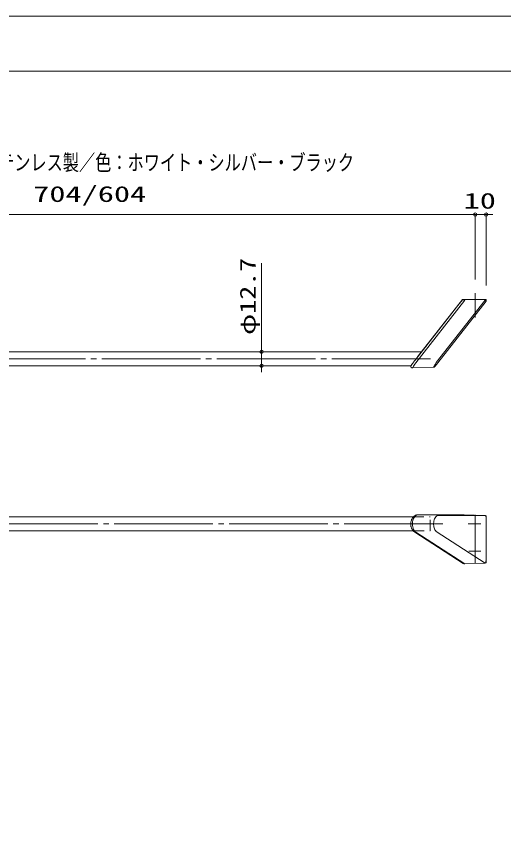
# Model space of a CAD drawing. Units: millimetres on the paper. Extents: x -305 to 305, y -152 to 152.
# Drawn here: x -25.7 to 63.3, y 0 to 148.5 of the extents above; entities that cross this region are included whole.
import ezdxf
from ezdxf.enums import TextEntityAlignment as Align

# ---------------------------------------------------------------- set-up
doc = ezdxf.new("R2010")
doc.units = ezdxf.units.MM
doc.linetypes.add('DASHED2', pattern=[3, 2, -1])
doc.linetypes.add('LONG_CHAIN', pattern=[21, 18, -1, 1, -1])
for name, color, linetype, lineweight in [('0-0_0', 7, 'Continuous', 9), ('0-1_VIEW0001', 7, 'Continuous', 9), ('0-3_図面枠', 3, 'Continuous', 9), ('0-4_DEFPOINTS', 7, 'Continuous', 9)]:
    doc.layers.add(name, color=color, linetype=linetype, lineweight=lineweight)
doc.styles.add('ＭＳ ゴシック', font='')
doc.styles.get('ＭＳ ゴシック').set_extended_font_data('MS Gothic')

# ---------------------------------------------------------------- blocks, each defined once
blk = doc.blocks.new('_ORIGIN')
at = {"layer": '0-0_0'}
blk.add_line((0, 0), (-1, 0), dxfattribs=at)
blk.add_circle((0, 0), 0.5, dxfattribs=at)

msp = doc.modelspace()

# ---------------------------------------------------------------- linework, layer by layer
at = {"layer": '0-1_VIEW0001'}
for p, q in [((57.515, 112.299), (-82.085, 112.299)), ((57.515, 112.299), (56.915, 112.299)), ((58.115, 112.299), (60.115, 112.299)), ((58.115, 100.469), (58.115, 112.299)), ((60.115, 99.323), (60.115, 112.299)), ((60.715, 112.299), (61.315, 112.299)), ((19.096, 87.253), (19.096, 103.457)), ((47.125, 85.712), (55.774, 96.783)), ((56.198, 96.683), (47.247, 85.226)), ((51.016, 85.288), (59.918, 96.683)), ((55.742, 96.706), (55.23, 96.05)), ((55.264, 96.05), (55.777, 96.707)), ((55.777, 96.707), (55.742, 96.706)), ((60.115, 96.783), (55.774, 96.783)), ((55.777, 96.707), (56.106, 96.713)), ((56.106, 96.713), (59.918, 96.779)), ((59.918, 96.779), (60.047, 96.782)), ((60.047, 96.782), (60.115, 96.783)), ((60.114, 96.522), (60.115, 96.525)), ((60.115, 96.783), (60.115, 96.716)), ((60.115, 96.716), (60.115, 96.525)), ((47.586, 86.302), (55.143, 95.975)), ((60.093, 96.464), (51.317, 85.23)), ((55.202, 96.05), (55.264, 96.05)), ((19.096, 87.853), (19.096, 88.453)), ((48.329, 87.253), (-72.9, 87.253)), ((19.096, 87.253), (19.096, 84.713)), ((-70.972, 84.713), (46.401, 84.713)), ((46.374, 84.673), (46.343, 84.626)), ((46.406, 84.719), (46.374, 84.673)), ((46.437, 84.766), (46.406, 84.719)), ((46.469, 84.812), (46.437, 84.766)), ((46.5, 84.858), (46.469, 84.812)), ((46.532, 84.904), (46.5, 84.858)), ((46.564, 84.95), (46.532, 84.904)), ((46.596, 84.996), (46.564, 84.95)), ((46.629, 85.042), (46.596, 84.996)), ((46.661, 85.088), (46.629, 85.042)), ((46.694, 85.133), (46.661, 85.088)), ((46.726, 85.179), (46.694, 85.133)), ((46.759, 85.224), (46.726, 85.179)), ((46.792, 85.27), (46.759, 85.224)), ((46.825, 85.315), (46.792, 85.27)), ((46.859, 85.36), (46.825, 85.315)), ((46.892, 85.405), (46.859, 85.36)), ((46.976, 84.808), (46.862, 84.63)), ((46.925, 85.45), (46.892, 85.405)), ((46.959, 85.495), (46.925, 85.45)), ((46.993, 85.539), (46.959, 85.495)), ((47.107, 85.01), (46.976, 84.808)), ((46.993, 85.539), (47.125, 85.712)), ((47.247, 85.226), (47.107, 85.01)), ((50.62, 84.614), (50.682, 84.718)), ((50.682, 84.718), (50.761, 84.854)), ((50.761, 84.854), (50.854, 85.012)), ((51.317, 85.23), (50.822, 84.597)), ((50.854, 85.012), (51.016, 85.288)), ((19.096, 84.113), (19.096, 83.513)), ((46.341, 84.626), (46.341, 84.598)), ((46.669, 84.334), (46.652, 84.307)), ((46.652, 84.307), (46.654, 84.309)), ((46.654, 84.305), (50.521, 84.44)), ((46.708, 84.394), (46.669, 84.334)), ((46.765, 84.481), (46.708, 84.394)), ((46.862, 84.63), (46.765, 84.481)), ((50.521, 84.444), (50.522, 84.446)), ((50.522, 84.446), (50.539, 84.476)), ((50.539, 84.476), (50.573, 84.533)), ((50.573, 84.533), (50.62, 84.614)), ((-71.384, 57.095), (46.813, 57.095)), ((46.407, 56.343), (46.453, 56.495)), ((46.453, 56.495), (46.511, 56.64)), ((46.511, 56.64), (46.581, 56.78)), ((46.581, 56.78), (46.664, 56.912)), ((46.664, 56.912), (46.756, 57.034)), ((46.723, 56.428), (46.782, 56.627)), ((46.756, 57.034), (46.861, 57.147)), ((46.782, 56.627), (46.858, 56.813)), ((46.858, 56.813), (46.956, 56.995)), ((46.861, 57.147), (46.976, 57.247)), ((46.956, 56.995), (47.069, 57.154)), ((46.976, 57.247), (47.1, 57.333)), ((47.069, 57.154), (47.215, 57.302)), ((47.1, 57.333), (47.233, 57.404)), ((47.215, 57.302), (47.374, 57.414)), ((47.233, 57.404), (47.372, 57.458)), ((47.372, 57.458), (47.515, 57.494)), ((47.374, 57.414), (47.55, 57.487)), ((47.515, 57.494), (47.661, 57.511)), ((47.55, 57.487), (47.734, 57.513)), ((47.661, 57.511), (47.715, 57.513)), ((47.715, 57.513), (47.725, 57.513)), ((47.724, 57.513), (56.085, 57.513)), ((47.734, 57.513), (47.724, 57.513)), ((50.624, 56.553), (50.573, 56.358)), ((50.703, 56.763), (50.624, 56.553)), ((50.795, 56.941), (50.703, 56.763)), ((50.928, 57.125), (50.795, 56.941)), ((51.071, 57.257), (50.928, 57.125)), ((51.247, 57.352), (51.071, 57.257)), ((51.423, 57.384), (51.247, 57.352)), ((59.78, 57.384), (51.423, 57.384)), ((56.094, 57.513), (59.78, 57.384)), ((59.78, 57.384), (59.795, 57.383)), ((59.795, 57.383), (59.81, 57.382)), ((59.81, 57.382), (59.825, 57.381)), ((59.825, 57.381), (59.84, 57.379)), ((59.84, 57.379), (59.855, 57.377)), ((59.855, 57.377), (59.87, 57.374)), ((59.87, 57.374), (59.885, 57.371)), ((59.885, 57.371), (59.9, 57.368)), ((59.9, 57.368), (59.914, 57.365)), ((59.914, 57.365), (59.928, 57.361)), ((59.928, 57.361), (59.943, 57.356)), ((59.943, 57.356), (59.957, 57.352)), ((59.957, 57.352), (59.971, 57.347)), ((59.971, 57.347), (59.984, 57.342)), ((59.984, 57.342), (59.998, 57.336)), ((59.998, 57.336), (60.011, 57.33)), ((60.011, 57.33), (60.024, 57.324)), ((60.024, 57.324), (60.037, 57.318)), ((60.037, 57.318), (60.05, 57.311)), ((60.05, 57.311), (60.062, 57.304)), ((60.062, 57.304), (60.065, 57.292)), ((60.065, 57.292), (60.068, 57.28)), ((60.066, 57.301), (60.071, 57.298)), ((60.068, 57.28), (60.07, 57.267)), ((60.07, 57.267), (60.073, 57.254)), ((60.071, 57.298), (60.075, 57.295)), ((60.073, 57.254), (60.075, 57.24)), ((60.075, 57.295), (60.079, 57.292)), ((60.075, 57.24), (60.078, 57.225)), ((60.078, 57.225), (60.08, 57.21)), ((60.079, 57.292), (60.083, 57.289)), ((60.08, 57.21), (60.082, 57.195)), ((60.082, 57.195), (60.083, 57.179)), ((60.083, 57.289), (60.087, 57.285)), ((60.083, 57.179), (60.085, 57.163)), ((60.085, 57.163), (60.087, 57.146)), ((60.087, 57.285), (60.09, 57.281)), ((60.087, 57.146), (60.088, 57.129)), ((60.088, 57.129), (60.089, 57.112)), ((60.089, 57.112), (60.09, 57.094)), ((60.09, 57.281), (60.093, 57.277)), ((60.09, 57.094), (60.091, 57.077)), ((60.091, 57.077), (60.092, 57.058)), ((60.092, 57.058), (60.093, 57.04)), ((60.093, 57.277), (60.096, 57.273)), ((60.093, 57.04), (60.093, 57.022)), ((60.093, 57.022), (60.093, 57.003)), ((60.093, 57.003), (60.093, 56.984)), ((60.093, 56.984), (60.093, 49.128)), ((60.096, 57.273), (60.099, 57.269)), ((60.099, 57.269), (60.102, 57.265)), ((60.102, 57.265), (60.104, 57.26)), ((60.104, 57.26), (60.106, 57.256)), ((60.106, 57.256), (60.108, 57.251)), ((60.108, 57.251), (60.11, 57.246)), ((60.11, 57.246), (60.111, 57.241)), ((60.111, 57.241), (60.113, 57.236)), ((60.113, 57.236), (60.113, 57.231)), ((60.113, 57.231), (60.114, 57.226)), ((60.114, 57.226), (60.115, 57.221)), ((60.115, 57.221), (60.115, 57.216)), ((60.115, 56.984), (60.115, 57.216)), ((60.115, 49.128), (60.115, 56.984)), ((46.341, 55.867), (46.351, 56.03)), ((46.342, 55.809), (46.341, 55.867)), ((46.342, 55.722), (46.342, 55.809)), ((46.346, 55.636), (46.342, 55.722)), ((46.354, 55.55), (46.346, 55.636)), ((46.351, 56.03), (46.373, 56.188)), ((46.366, 55.465), (46.354, 55.55)), ((46.382, 55.381), (46.366, 55.465)), ((46.373, 56.188), (46.407, 56.343)), ((46.402, 55.299), (46.382, 55.381)), ((46.427, 55.217), (46.402, 55.299)), ((46.455, 55.137), (46.427, 55.217)), ((46.487, 55.059), (46.455, 55.137)), ((46.523, 54.982), (46.487, 55.059)), ((46.562, 54.907), (46.523, 54.982)), ((46.652, 55.755), (46.657, 56)), ((46.67, 55.519), (46.652, 55.755)), ((46.657, 56), (46.681, 56.216)), ((46.708, 55.288), (46.67, 55.519)), ((46.681, 56.216), (46.723, 56.428)), ((46.765, 55.077), (46.708, 55.288)), ((46.862, 54.831), (46.765, 55.077)), ((50.538, 56.144), (50.52, 55.924)), ((50.52, 55.924), (50.522, 55.695)), ((50.522, 55.695), (50.54, 55.494)), ((50.573, 56.358), (50.538, 56.144)), ((50.54, 55.494), (50.573, 55.297)), ((50.573, 55.297), (50.62, 55.112)), ((50.62, 55.112), (50.682, 54.939)), ((-71.383, 54.555), (46.812, 54.555)), ((46.605, 54.834), (46.562, 54.907)), ((46.652, 54.763), (46.605, 54.834)), ((46.702, 54.695), (46.652, 54.763)), ((46.755, 54.628), (46.702, 54.695)), ((46.812, 54.565), (46.755, 54.628)), ((46.872, 54.504), (46.812, 54.565)), ((46.977, 54.626), (46.862, 54.831)), ((46.936, 54.445), (46.872, 54.504)), ((47.002, 54.39), (46.936, 54.445)), ((47.107, 54.456), (46.977, 54.626)), ((47.072, 54.338), (47.002, 54.39)), ((55.935, 48.616), (47.073, 54.336)), ((47.247, 54.324), (47.107, 54.456)), ((56.198, 48.546), (47.247, 54.324)), ((50.682, 54.939), (50.761, 54.77)), ((50.761, 54.77), (50.854, 54.621)), ((50.854, 54.621), (51.016, 54.44)), ((51.016, 54.44), (59.918, 48.694)), ((60.086, 49.021), (60.083, 49)), ((60.087, 49.043), (60.086, 49.021)), ((60.089, 49.064), (60.087, 49.043)), ((60.091, 49.086), (60.089, 49.064)), ((60.092, 49.107), (60.091, 49.086)), ((60.093, 49.128), (60.092, 49.107)), ((60.115, 48.812), (60.115, 49.128)), ((55.943, 48.611), (55.935, 48.616)), ((55.951, 48.606), (55.943, 48.611)), ((55.96, 48.601), (55.951, 48.606)), ((55.968, 48.597), (55.96, 48.601)), ((55.976, 48.592), (55.968, 48.597)), ((55.985, 48.588), (55.976, 48.592)), ((55.993, 48.584), (55.985, 48.588)), ((56.001, 48.58), (55.993, 48.584)), ((56.01, 48.576), (56.001, 48.58)), ((56.019, 48.572), (56.01, 48.576)), ((56.027, 48.568), (56.019, 48.572)), ((56.036, 48.565), (56.027, 48.568)), ((56.045, 48.561), (56.036, 48.565)), ((56.053, 48.558), (56.045, 48.561)), ((56.062, 48.555), (56.053, 48.558)), ((56.071, 48.552), (56.062, 48.555)), ((56.08, 48.55), (56.071, 48.552)), ((56.088, 48.547), (56.08, 48.55)), ((56.097, 48.545), (56.088, 48.547)), ((56.106, 48.543), (56.097, 48.545)), ((56.106, 48.543), (56.198, 48.546)), ((56.198, 48.546), (59.918, 48.694)), ((59.925, 48.694), (59.918, 48.694)), ((59.931, 48.694), (59.925, 48.694)), ((59.938, 48.695), (59.931, 48.694)), ((59.944, 48.695), (59.938, 48.695)), ((59.95, 48.696), (59.944, 48.695)), ((59.956, 48.697), (59.95, 48.696)), ((59.963, 48.697), (59.956, 48.697)), ((59.969, 48.698), (59.963, 48.697)), ((59.975, 48.699), (59.969, 48.698)), ((59.981, 48.7), (59.975, 48.699)), ((59.987, 48.701), (59.981, 48.7)), ((59.993, 48.702), (59.987, 48.701)), ((59.999, 48.704), (59.993, 48.702)), ((60.005, 48.705), (59.999, 48.704)), ((60.011, 48.706), (60.005, 48.705)), ((60.017, 48.708), (60.011, 48.706)), ((60.023, 48.709), (60.017, 48.708)), ((60.028, 48.711), (60.023, 48.709)), ((60.034, 48.713), (60.028, 48.711)), ((60.04, 48.715), (60.034, 48.713)), ((60.044, 48.733), (60.04, 48.715)), ((60.04, 48.715), (60.047, 48.717)), ((60.047, 48.751), (60.044, 48.733)), ((60.051, 48.771), (60.047, 48.751)), ((60.053, 48.719), (60.047, 48.717)), ((60.055, 48.79), (60.051, 48.771)), ((60.059, 48.722), (60.053, 48.719)), ((60.058, 48.81), (60.055, 48.79)), ((60.061, 48.83), (60.058, 48.81)), ((60.065, 48.725), (60.059, 48.722)), ((60.065, 48.851), (60.061, 48.83)), ((60.068, 48.872), (60.065, 48.851)), ((60.07, 48.728), (60.065, 48.725)), ((60.071, 48.893), (60.068, 48.872)), ((60.075, 48.732), (60.07, 48.728)), ((60.073, 48.914), (60.071, 48.893)), ((60.076, 48.935), (60.073, 48.914)), ((60.08, 48.736), (60.075, 48.732)), ((60.079, 48.957), (60.076, 48.935)), ((60.081, 48.978), (60.079, 48.957)), ((60.084, 48.74), (60.08, 48.736)), ((60.083, 49), (60.081, 48.978)), ((60.088, 48.744), (60.084, 48.74)), ((60.092, 48.749), (60.088, 48.744)), ((60.096, 48.754), (60.092, 48.749)), ((60.1, 48.759), (60.096, 48.754)), ((60.103, 48.764), (60.1, 48.759)), ((60.105, 48.769), (60.103, 48.764)), ((60.108, 48.775), (60.105, 48.769)), ((60.11, 48.781), (60.108, 48.775)), ((60.112, 48.787), (60.11, 48.781)), ((60.113, 48.793), (60.112, 48.787)), ((60.114, 48.799), (60.113, 48.793)), ((60.115, 48.812), (60.114, 48.805)), ((60.114, 48.805), (60.114, 48.799))]:
    msp.add_line(p, q, dxfattribs=at)
at = {"layer": '0-1_VIEW0001', "linetype": 'LONG_CHAIN'}
for p, q in [((58.115, 93.485), (58.115, 97.929)), ((49.935, 85.983), (-74.506, 85.983)), ((58.115, 57.469), (58.115, 48.75)), ((52.205, 55.825), (-76.776, 55.825)), ((56.807, 55.825), (59.16, 55.825)), ((56.926, 50.826), (59.16, 50.826))]:
    msp.add_line(p, q, dxfattribs=at)
at = {"layer": '0-1_VIEW0001', "linetype": 'DASHED2'}
for p, q in [((46.756, 57.095), (49.915, 57.095)), ((49.915, 54.555), (49.915, 57.095)), ((46.812, 54.555), (49.915, 54.555))]:
    msp.add_line(p, q, dxfattribs=at)
at = {"layer": '0-1_VIEW0001'}
for points in [[(60.04, 96.683), (60.043, 96.661), (60.047, 96.641), (60.051, 96.621), (60.054, 96.603), (60.058, 96.585), (60.061, 96.569), (60.064, 96.554), (60.068, 96.54), (60.071, 96.526), (60.073, 96.515), (60.076, 96.504), (60.079, 96.494), (60.081, 96.486), (60.083, 96.479), (60.085, 96.473), (60.087, 96.469), (60.089, 96.465), (60.091, 96.463), (60.092, 96.463), (60.093, 96.464), (60.095, 96.466), (60.097, 96.469), (60.099, 96.472), (60.101, 96.475), (60.102, 96.478), (60.104, 96.481), (60.105, 96.483), (60.107, 96.487), (60.108, 96.49), (60.109, 96.493), (60.11, 96.496), (60.111, 96.499), (60.112, 96.502), (60.113, 96.505), (60.113, 96.509), (60.114, 96.512), (60.114, 96.515), (60.114, 96.519), (60.114, 96.522)], [(46.341, 84.598), (46.343, 84.571), (46.347, 84.544), (46.354, 84.518), (46.363, 84.493), (46.374, 84.468), (46.387, 84.445), (46.402, 84.424), (46.418, 84.404), (46.437, 84.385), (46.457, 84.368), (46.479, 84.353), (46.502, 84.339), (46.526, 84.328), (46.551, 84.319), (46.578, 84.312), (46.605, 84.307), (46.62, 84.306), (46.622, 84.306), (46.624, 84.306), (46.626, 84.305), (46.628, 84.305), (46.63, 84.305), (46.632, 84.305), (46.634, 84.305), (46.636, 84.305), (46.638, 84.305), (46.64, 84.305), (46.642, 84.305), (46.644, 84.305), (46.646, 84.305), (46.648, 84.305), (46.649, 84.305), (46.651, 84.305), (46.653, 84.305)], [(50.521, 84.44), (50.538, 84.442), (50.556, 84.443), (50.573, 84.446), (50.59, 84.449), (50.607, 84.453), (50.623, 84.458), (50.64, 84.464), (50.656, 84.47), (50.672, 84.477), (50.687, 84.484), (50.702, 84.492), (50.717, 84.501), (50.731, 84.511), (50.745, 84.521), (50.759, 84.531), (50.772, 84.543), (50.785, 84.555), (50.797, 84.567), (50.808, 84.58), (50.82, 84.594)], [(47.734, 57.513), (56.094, 57.513), (56.085, 57.513)]]:
    msp.add_lwpolyline(points, dxfattribs=at)
at = {"layer": '0-3_図面枠'}
msp.add_lwpolyline([(-291.017, -138.498), (108.983, -138.498), (108.983, 138.502), (-291.017, 138.502)], close=True, dxfattribs=at)
at = {"layer": '0-4_DEFPOINTS'}
msp.add_line((118.983, 148.502), (-301.017, 148.502), dxfattribs=at)

# ---------------------------------------------------------------- block references
at = {"layer": '0-1_VIEW0001', "xscale": 0.6, "yscale": 0.6}
msp.add_blockref('_ORIGIN', (58.115, 112.299), dxfattribs=at)
msp.add_blockref('_ORIGIN', (58.115, 112.299), dxfattribs=at)
for p, rotation in [((60.115, 112.299), 180), ((19.096, 87.253), 270), ((19.096, 84.713), 90)]:
    msp.add_blockref('_ORIGIN', p, dxfattribs=dict(at, rotation=rotation))

# ---------------------------------------------------------------- texts
at = {"layer": '0-1_VIEW0001', "style": 'ＭＳ ゴシック'}
for s, width, p in [('座：ＡＢＳ樹脂製／バー：ステンレス製／色：ホワイト・シルバー・ブラック', 0.75, (-67.446, 119.497)), ('704/604', 1.5, (-22.606, 113.742)), ('10', 1.5, (56.006, 112.508))]:
    msp.add_text(s, height=2.889, dxfattribs=dict(at, width=width)).set_placement(p, align=Align.BOTTOM_LEFT)
at = {"layer": '0-1_VIEW0001', "style": 'ＭＳ ゴシック', "width": 1.3}
msp.add_text('φ12.7', height=2.886, rotation=90, dxfattribs=at).set_placement((18.882, 90.321), align=Align.BOTTOM_LEFT)

doc.saveas('drawing.dxf')
